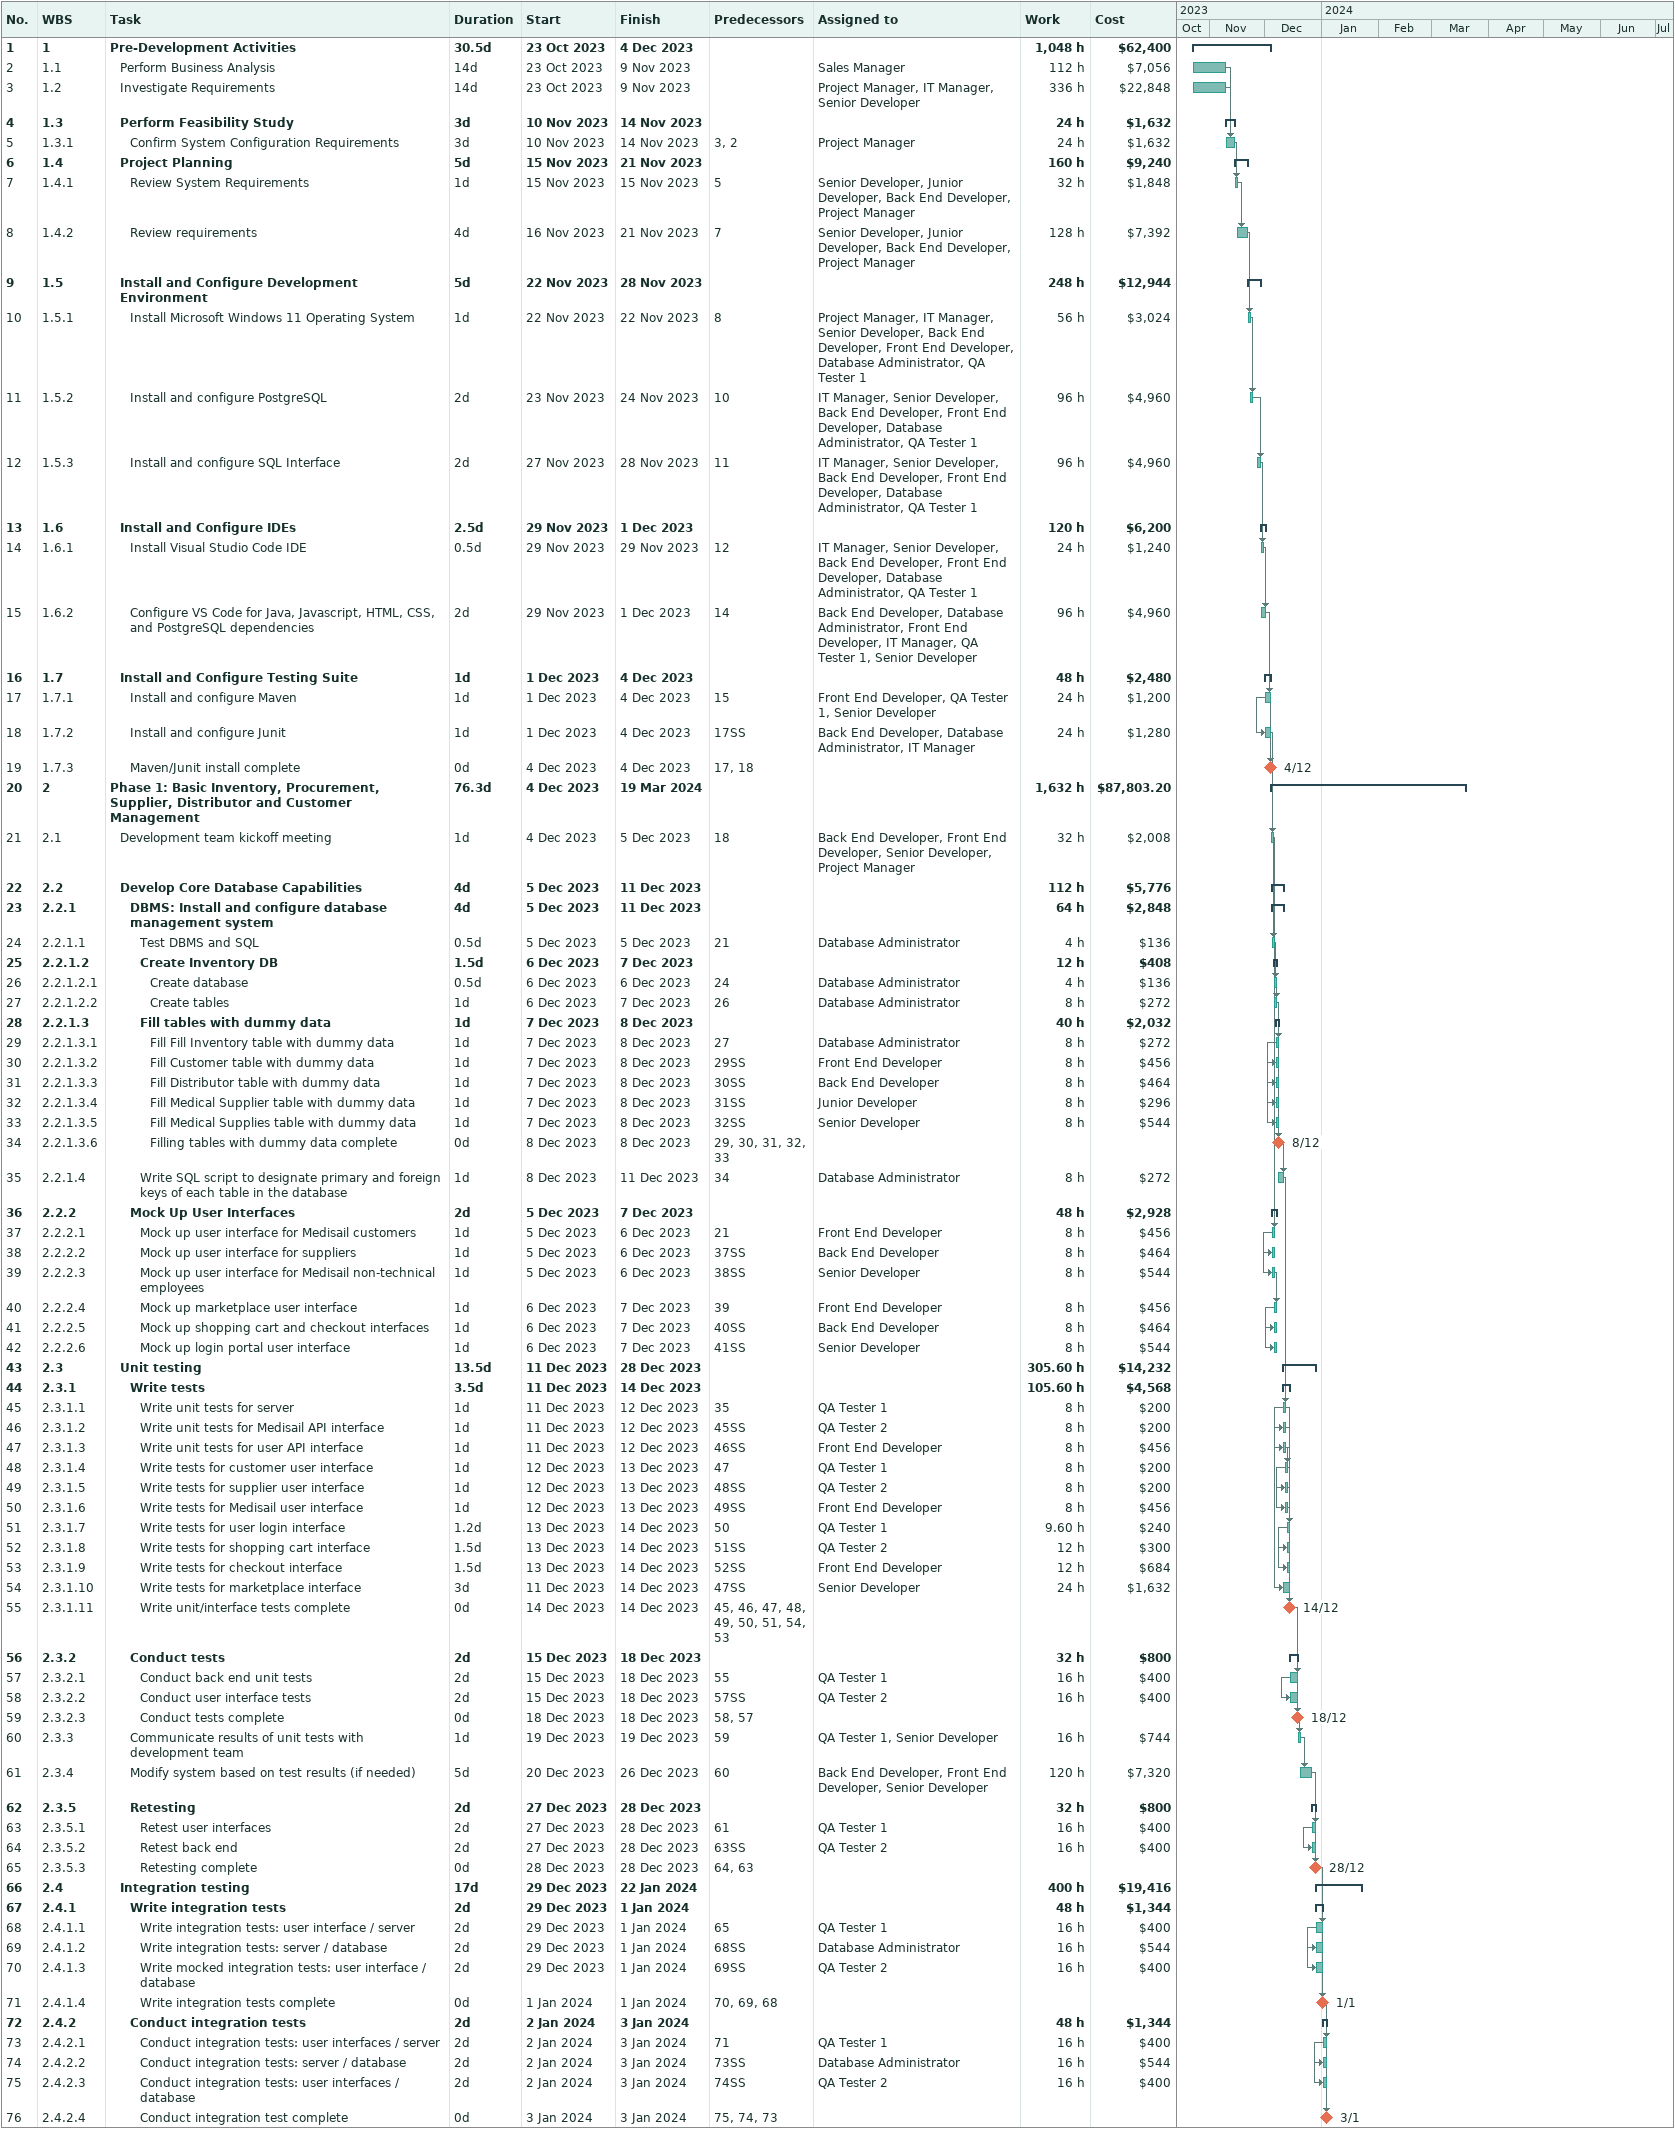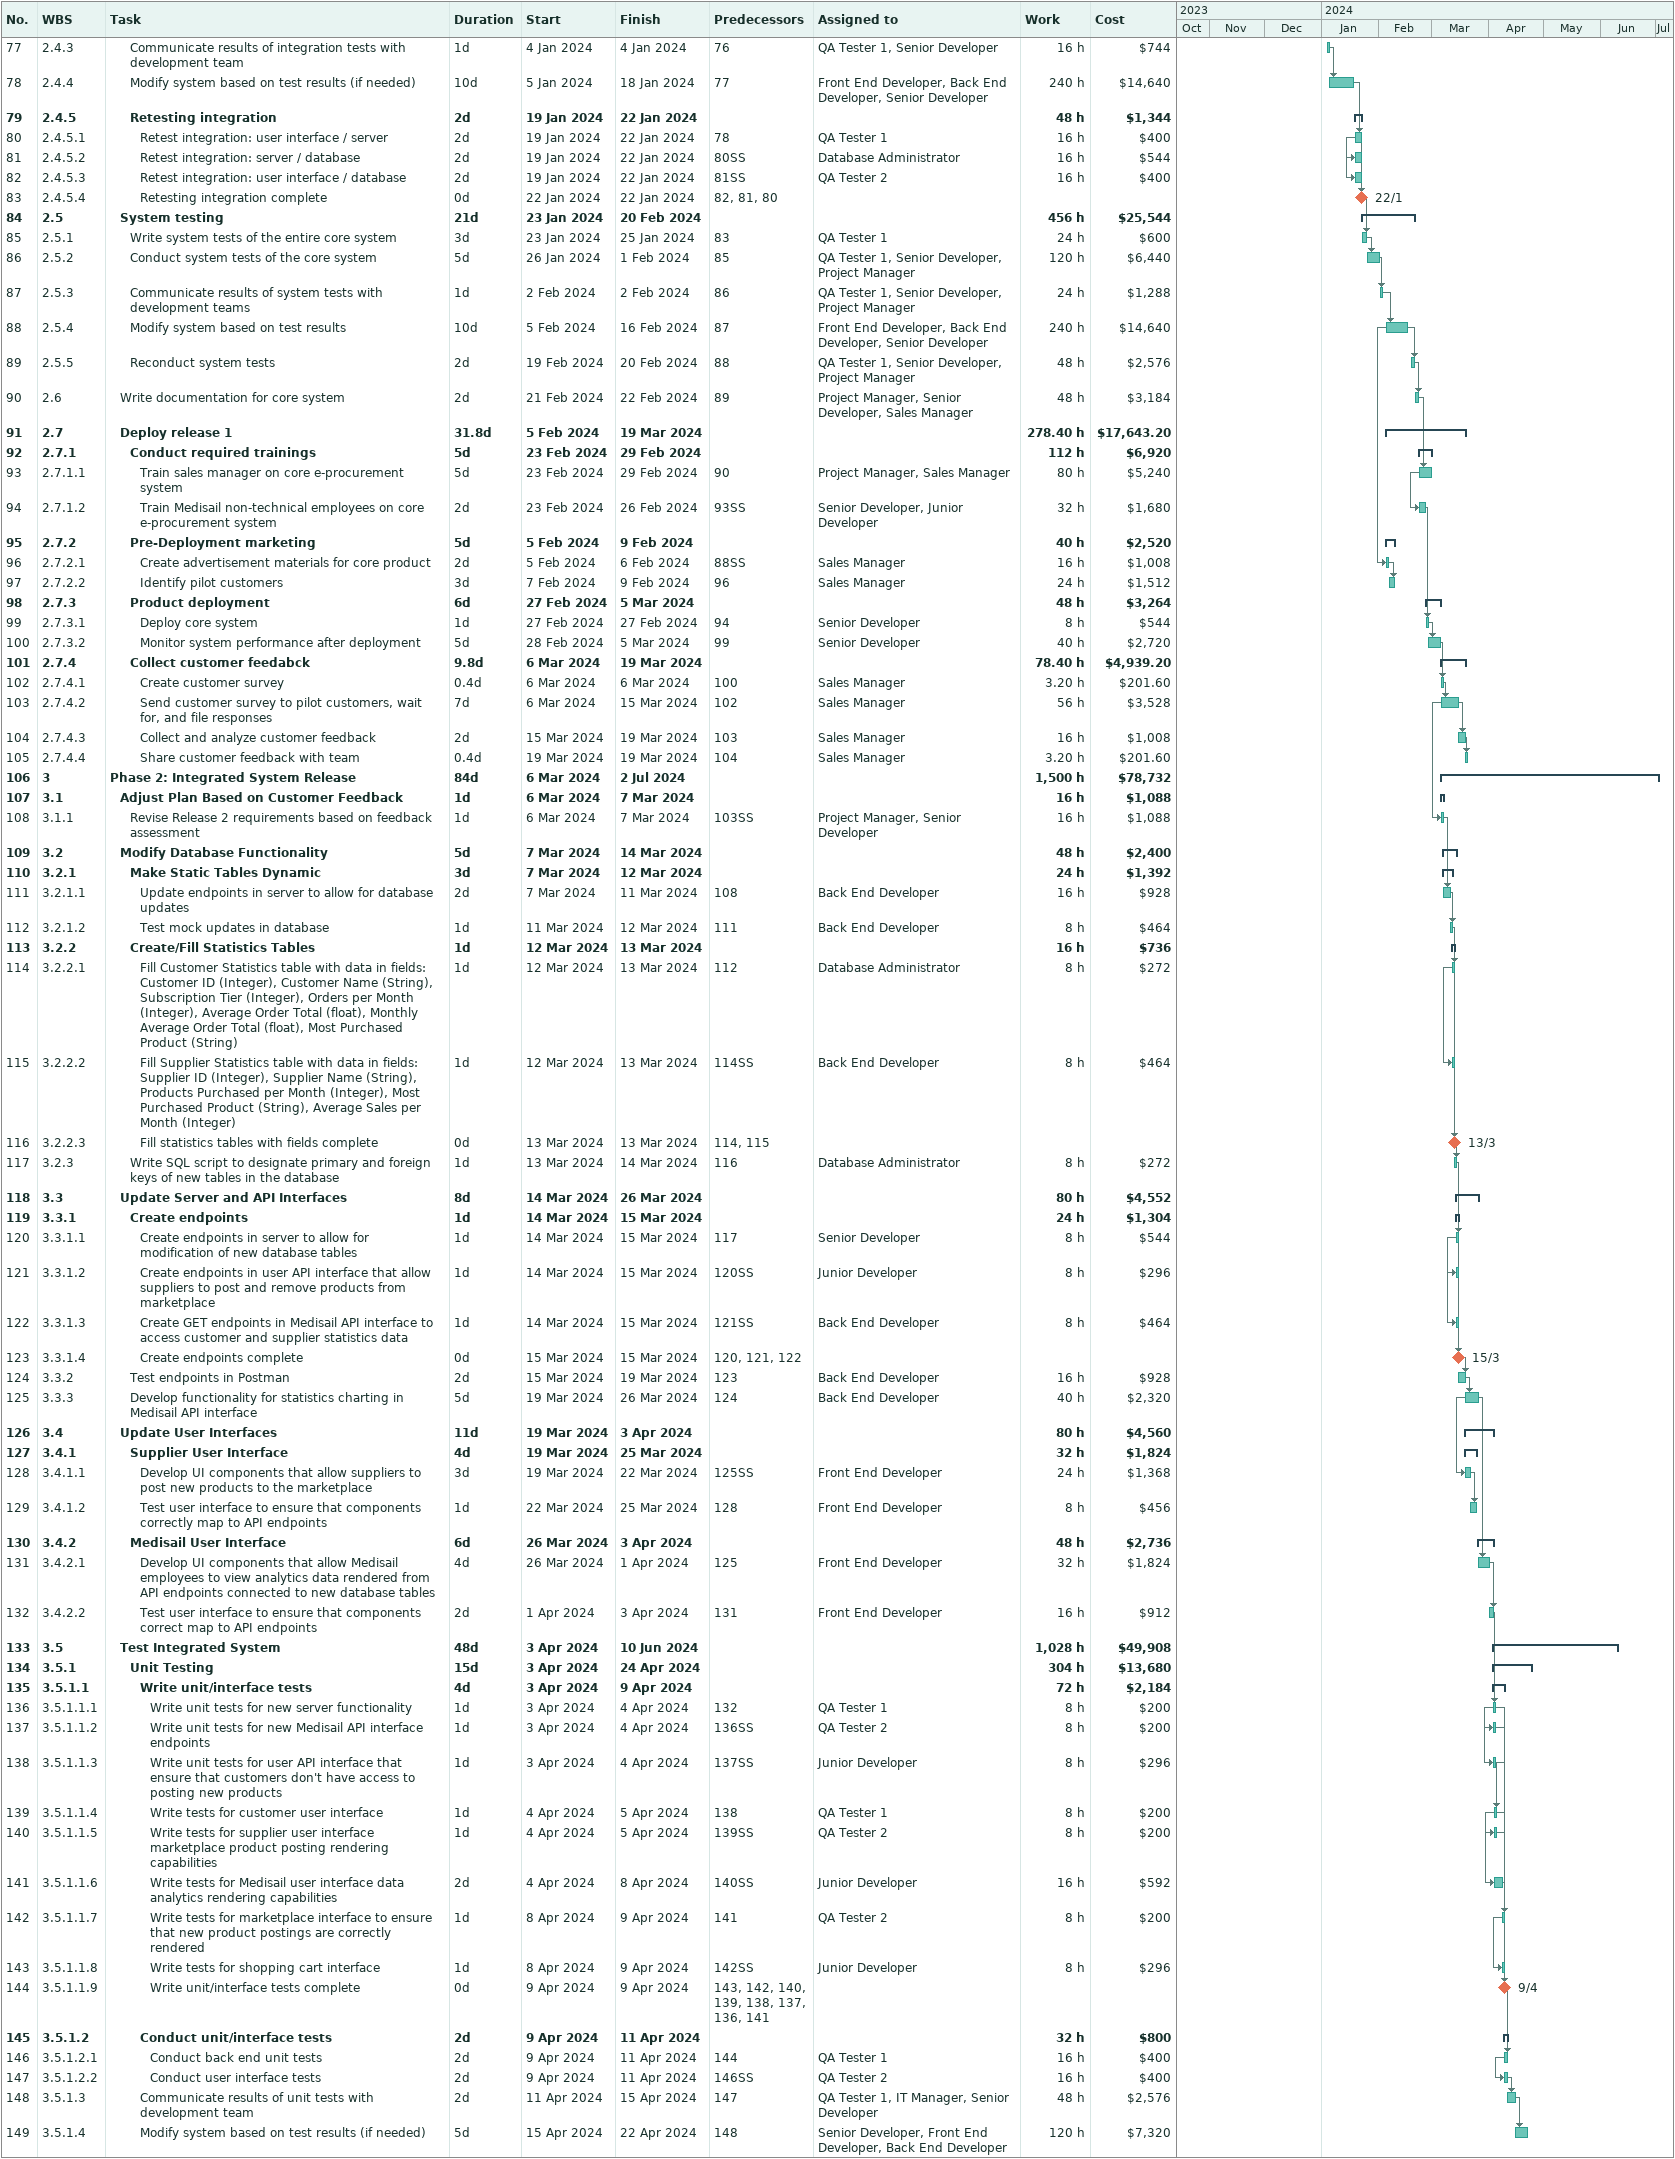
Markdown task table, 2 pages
| ID | WBS | Task | Duration | Start | Finish | Predecessors | Resources | Work (h) | Cost ($) |
|---|---|---|---|---|---|---|---|---|---|
| 1 | 1 | **Pre-Development Activities** | 30.5d | 2023-10-23 | 2023-12-04 |  |  | 1048 | 62400 |
| 2 | 1.1 | Perform Business Analysis | 14d | 2023-10-23 | 2023-11-09 |  | Sales Manager | 112 | 7056 |
| 3 | 1.2 | Investigate Requirements | 14d | 2023-10-23 | 2023-11-09 |  | Project Manager, IT Manager, Senior Developer | 336 | 22848 |
| 4 | 1.3 | **Perform Feasibility Study** | 3d | 2023-11-10 | 2023-11-14 |  |  | 24 | 1632 |
| 5 | 1.3.1 | Confirm System Configuration Requirements | 3d | 2023-11-10 | 2023-11-14 | 3, 2 | Project Manager | 24 | 1632 |
| 6 | 1.4 | **Project Planning** | 5d | 2023-11-15 | 2023-11-21 |  |  | 160 | 9240 |
| 7 | 1.4.1 | Review System Requirements | 1d | 2023-11-15 | 2023-11-15 | 5 | Senior Developer, Junior Developer, Back End Developer, Project Manager | 32 | 1848 |
| 8 | 1.4.2 | Review requirements | 4d | 2023-11-16 | 2023-11-21 | 7 | Senior Developer, Junior Developer, Back End Developer, Project Manager | 128 | 7392 |
| 9 | 1.5 | **Install and Configure Development Environment** | 5d | 2023-11-22 | 2023-11-28 |  |  | 248 | 12944 |
| 10 | 1.5.1 | Install Microsoft Windows 11 Operating System | 1d | 2023-11-22 | 2023-11-22 | 8 | Project Manager, IT Manager, Senior Developer, Back End Developer, Front End Developer, Database Administrator, QA Tester 1 | 56 | 3024 |
| 11 | 1.5.2 | Install and configure PostgreSQL | 2d | 2023-11-23 | 2023-11-24 | 10 | IT Manager, Senior Developer, Back End Developer, Front End Developer, Database Administrator, QA Tester 1 | 96 | 4960 |
| 12 | 1.5.3 | Install and configure SQL Interface | 2d | 2023-11-27 | 2023-11-28 | 11 | IT Manager, Senior Developer, Back End Developer, Front End Developer, Database Administrator, QA Tester 1 | 96 | 4960 |
| 13 | 1.6 | **Install and Configure IDEs** | 2.5d | 2023-11-29 | 2023-12-01 |  |  | 120 | 6200 |
| 14 | 1.6.1 | Install Visual Studio Code IDE | 0.5d | 2023-11-29 | 2023-11-29 | 12 | IT Manager, Senior Developer, Back End Developer, Front End Developer, Database Administrator, QA Tester 1 | 24 | 1240 |
| 15 | 1.6.2 | Configure VS Code for Java, Javascript, HTML, CSS, and PostgreSQL dependencies | 2d | 2023-11-29 | 2023-12-01 | 14 | Back End Developer, Database Administrator, Front End Developer, IT Manager, QA Tester 1, Senior Developer | 96 | 4960 |
| 16 | 1.7 | **Install and Configure Testing Suite** | 1d | 2023-12-01 | 2023-12-04 |  |  | 48 | 2480 |
| 17 | 1.7.1 | Install and configure Maven | 1d | 2023-12-01 | 2023-12-04 | 15 | Front End Developer, QA Tester 1, Senior Developer | 24 | 1200 |
| 18 | 1.7.2 | Install and configure Junit | 1d | 2023-12-01 | 2023-12-04 | 17SS | Back End Developer, Database Administrator, IT Manager | 24 | 1280 |
| 19 | 1.7.3 | Maven/Junit install complete | 0d | 2023-12-04 | 2023-12-04 | 17, 18 |  |  |  |
| 20 | 2 | **Phase 1: Basic Inventory, Procurement, Supplier, Distributor and Customer Management** | 76.3d | 2023-12-04 | 2024-03-19 |  |  | 1632 | 87803.20 |
| 21 | 2.1 | Development team kickoff meeting | 1d | 2023-12-04 | 2023-12-05 | 18 | Back End Developer, Front End Developer, Senior Developer, Project Manager | 32 | 2008 |
| 22 | 2.2 | **Develop Core Database Capabilities** | 4d | 2023-12-05 | 2023-12-11 |  |  | 112 | 5776 |
| 23 | 2.2.1 | **DBMS: Install and configure database management system** | 4d | 2023-12-05 | 2023-12-11 |  |  | 64 | 2848 |
| 24 | 2.2.1.1 | Test DBMS and SQL | 0.5d | 2023-12-05 | 2023-12-05 | 21 | Database Administrator | 4 | 136 |
| 25 | 2.2.1.2 | **Create Inventory DB** | 1.5d | 2023-12-06 | 2023-12-07 |  |  | 12 | 408 |
| 26 | 2.2.1.2.1 | Create database | 0.5d | 2023-12-06 | 2023-12-06 | 24 | Database Administrator | 4 | 136 |
| 27 | 2.2.1.2.2 | Create tables | 1d | 2023-12-06 | 2023-12-07 | 26 | Database Administrator | 8 | 272 |
| 28 | 2.2.1.3 | **Fill tables with dummy data** | 1d | 2023-12-07 | 2023-12-08 |  |  | 40 | 2032 |
| 29 | 2.2.1.3.1 | Fill Fill Inventory table with dummy data | 1d | 2023-12-07 | 2023-12-08 | 27 | Database Administrator | 8 | 272 |
| 30 | 2.2.1.3.2 | Fill Customer table with dummy data | 1d | 2023-12-07 | 2023-12-08 | 29SS | Front End Developer | 8 | 456 |
| 31 | 2.2.1.3.3 | Fill Distributor table with dummy data | 1d | 2023-12-07 | 2023-12-08 | 30SS | Back End Developer | 8 | 464 |
| 32 | 2.2.1.3.4 | Fill Medical Supplier table with dummy data | 1d | 2023-12-07 | 2023-12-08 | 31SS | Junior Developer | 8 | 296 |
| 33 | 2.2.1.3.5 | Fill Medical Supplies table with dummy data | 1d | 2023-12-07 | 2023-12-08 | 32SS | Senior Developer | 8 | 544 |
| 34 | 2.2.1.3.6 | Filling tables with dummy data complete | 0d | 2023-12-08 | 2023-12-08 | 29, 30, 31, 32, 33 |  |  |  |
| 35 | 2.2.1.4 | Write SQL script to designate primary and foreign keys of each table in the database | 1d | 2023-12-08 | 2023-12-11 | 34 | Database Administrator | 8 | 272 |
| 36 | 2.2.2 | **Mock Up User Interfaces** | 2d | 2023-12-05 | 2023-12-07 |  |  | 48 | 2928 |
| 37 | 2.2.2.1 | Mock up user interface for Medisail customers | 1d | 2023-12-05 | 2023-12-06 | 21 | Front End Developer | 8 | 456 |
| 38 | 2.2.2.2 | Mock up user interface for suppliers | 1d | 2023-12-05 | 2023-12-06 | 37SS | Back End Developer | 8 | 464 |
| 39 | 2.2.2.3 | Mock up user interface for Medisail non-technical employees | 1d | 2023-12-05 | 2023-12-06 | 38SS | Senior Developer | 8 | 544 |
| 40 | 2.2.2.4 | Mock up marketplace user interface | 1d | 2023-12-06 | 2023-12-07 | 39 | Front End Developer | 8 | 456 |
| 41 | 2.2.2.5 | Mock up shopping cart and checkout interfaces | 1d | 2023-12-06 | 2023-12-07 | 40SS | Back End Developer | 8 | 464 |
| 42 | 2.2.2.6 | Mock up login portal user interface | 1d | 2023-12-06 | 2023-12-07 | 41SS | Senior Developer | 8 | 544 |
| 43 | 2.3 | **Unit testing** | 13.5d | 2023-12-11 | 2023-12-28 |  |  | 305.60 | 14232 |
| 44 | 2.3.1 | **Write tests** | 3.5d | 2023-12-11 | 2023-12-14 |  |  | 105.60 | 4568 |
| 45 | 2.3.1.1 | Write unit tests for server | 1d | 2023-12-11 | 2023-12-12 | 35 | QA Tester 1 | 8 | 200 |
| 46 | 2.3.1.2 | Write unit tests for Medisail API interface | 1d | 2023-12-11 | 2023-12-12 | 45SS | QA Tester 2 | 8 | 200 |
| 47 | 2.3.1.3 | Write unit tests for user API interface | 1d | 2023-12-11 | 2023-12-12 | 46SS | Front End Developer | 8 | 456 |
| 48 | 2.3.1.4 | Write tests for customer user interface | 1d | 2023-12-12 | 2023-12-13 | 47 | QA Tester 1 | 8 | 200 |
| 49 | 2.3.1.5 | Write tests for supplier user interface | 1d | 2023-12-12 | 2023-12-13 | 48SS | QA Tester 2 | 8 | 200 |
| 50 | 2.3.1.6 | Write tests for Medisail user interface | 1d | 2023-12-12 | 2023-12-13 | 49SS | Front End Developer | 8 | 456 |
| 51 | 2.3.1.7 | Write tests for user login interface | 1.2d | 2023-12-13 | 2023-12-14 | 50 | QA Tester 1 | 9.60 | 240 |
| 52 | 2.3.1.8 | Write tests for shopping cart interface | 1.5d | 2023-12-13 | 2023-12-14 | 51SS | QA Tester 2 | 12 | 300 |
| 53 | 2.3.1.9 | Write tests for checkout interface | 1.5d | 2023-12-13 | 2023-12-14 | 52SS | Front End Developer | 12 | 684 |
| 54 | 2.3.1.10 | Write tests for marketplace interface | 3d | 2023-12-11 | 2023-12-14 | 47SS | Senior Developer | 24 | 1632 |
| 55 | 2.3.1.11 | Write unit/interface tests complete | 0d | 2023-12-14 | 2023-12-14 | 45, 46, 47, 48, 49, 50, 51, 54, 53 |  |  |  |
| 56 | 2.3.2 | **Conduct tests** | 2d | 2023-12-15 | 2023-12-18 |  |  | 32 | 800 |
| 57 | 2.3.2.1 | Conduct back end unit tests | 2d | 2023-12-15 | 2023-12-18 | 55 | QA Tester 1 | 16 | 400 |
| 58 | 2.3.2.2 | Conduct user interface tests | 2d | 2023-12-15 | 2023-12-18 | 57SS | QA Tester 2 | 16 | 400 |
| 59 | 2.3.2.3 | Conduct tests complete | 0d | 2023-12-18 | 2023-12-18 | 58, 57 |  |  |  |
| 60 | 2.3.3 | Communicate results of unit tests with development team | 1d | 2023-12-19 | 2023-12-19 | 59 | QA Tester 1, Senior Developer | 16 | 744 |
| 61 | 2.3.4 | Modify system based on test results (if needed) | 5d | 2023-12-20 | 2023-12-26 | 60 | Back End Developer, Front End Developer, Senior Developer | 120 | 7320 |
| 62 | 2.3.5 | **Retesting** | 2d | 2023-12-27 | 2023-12-28 |  |  | 32 | 800 |
| 63 | 2.3.5.1 | Retest user interfaces | 2d | 2023-12-27 | 2023-12-28 | 61 | QA Tester 1 | 16 | 400 |
| 64 | 2.3.5.2 | Retest back end | 2d | 2023-12-27 | 2023-12-28 | 63SS | QA Tester 2 | 16 | 400 |
| 65 | 2.3.5.3 | Retesting complete | 0d | 2023-12-28 | 2023-12-28 | 64, 63 |  |  |  |
| 66 | 2.4 | **Integration testing** | 17d | 2023-12-29 | 2024-01-22 |  |  | 400 | 19416 |
| 67 | 2.4.1 | **Write integration tests** | 2d | 2023-12-29 | 2024-01-01 |  |  | 48 | 1344 |
| 68 | 2.4.1.1 | Write integration tests: user interface / server | 2d | 2023-12-29 | 2024-01-01 | 65 | QA Tester 1 | 16 | 400 |
| 69 | 2.4.1.2 | Write integration tests: server / database | 2d | 2023-12-29 | 2024-01-01 | 68SS | Database Administrator | 16 | 544 |
| 70 | 2.4.1.3 | Write mocked integration tests: user interface / database | 2d | 2023-12-29 | 2024-01-01 | 69SS | QA Tester 2 | 16 | 400 |
| 71 | 2.4.1.4 | Write integration tests complete | 0d | 2024-01-01 | 2024-01-01 | 70, 69, 68 |  |  |  |
| 72 | 2.4.2 | **Conduct integration tests** | 2d | 2024-01-02 | 2024-01-03 |  |  | 48 | 1344 |
| 73 | 2.4.2.1 | Conduct integration tests: user interfaces / server | 2d | 2024-01-02 | 2024-01-03 | 71 | QA Tester 1 | 16 | 400 |
| 74 | 2.4.2.2 | Conduct integration tests: server / database | 2d | 2024-01-02 | 2024-01-03 | 73SS | Database Administrator | 16 | 544 |
| 75 | 2.4.2.3 | Conduct integration tests: user interfaces / database | 2d | 2024-01-02 | 2024-01-03 | 74SS | QA Tester 2 | 16 | 400 |
| 76 | 2.4.2.4 | Conduct integration test complete | 0d | 2024-01-03 | 2024-01-03 | 75, 74, 73 |  |  |  |
| 77 | 2.4.3 | Communicate results of integration tests with development team | 1d | 2024-01-04 | 2024-01-04 | 76 | QA Tester 1, Senior Developer | 16 | 744 |
| 78 | 2.4.4 | Modify system based on test results (if needed) | 10d | 2024-01-05 | 2024-01-18 | 77 | Front End Developer, Back End Developer, Senior Developer | 240 | 14640 |
| 79 | 2.4.5 | **Retesting integration** | 2d | 2024-01-19 | 2024-01-22 |  |  | 48 | 1344 |
| 80 | 2.4.5.1 | Retest integration: user interface / server | 2d | 2024-01-19 | 2024-01-22 | 78 | QA Tester 1 | 16 | 400 |
| 81 | 2.4.5.2 | Retest integration: server / database | 2d | 2024-01-19 | 2024-01-22 | 80SS | Database Administrator | 16 | 544 |
| 82 | 2.4.5.3 | Retest integration: user interface / database | 2d | 2024-01-19 | 2024-01-22 | 81SS | QA Tester 2 | 16 | 400 |
| 83 | 2.4.5.4 | Retesting integration complete | 0d | 2024-01-22 | 2024-01-22 | 82, 81, 80 |  |  |  |
| 84 | 2.5 | **System testing** | 21d | 2024-01-23 | 2024-02-20 |  |  | 456 | 25544 |
| 85 | 2.5.1 | Write system tests of the entire core system | 3d | 2024-01-23 | 2024-01-25 | 83 | QA Tester 1 | 24 | 600 |
| 86 | 2.5.2 | Conduct system tests of the core system | 5d | 2024-01-26 | 2024-02-01 | 85 | QA Tester 1, Senior Developer, Project Manager | 120 | 6440 |
| 87 | 2.5.3 | Communicate results of system tests with development teams | 1d | 2024-02-02 | 2024-02-02 | 86 | QA Tester 1, Senior Developer, Project Manager | 24 | 1288 |
| 88 | 2.5.4 | Modify system based on test results | 10d | 2024-02-05 | 2024-02-16 | 87 | Front End Developer, Back End Developer, Senior Developer | 240 | 14640 |
| 89 | 2.5.5 | Reconduct system tests | 2d | 2024-02-19 | 2024-02-20 | 88 | QA Tester 1, Senior Developer, Project Manager | 48 | 2576 |
| 90 | 2.6 | Write documentation for core system | 2d | 2024-02-21 | 2024-02-22 | 89 | Project Manager, Senior Developer, Sales Manager | 48 | 3184 |
| 91 | 2.7 | **Deploy release 1** | 31.8d | 2024-02-05 | 2024-03-19 |  |  | 278.40 | 17643.20 |
| 92 | 2.7.1 | **Conduct required trainings** | 5d | 2024-02-23 | 2024-02-29 |  |  | 112 | 6920 |
| 93 | 2.7.1.1 | Train sales manager on core e-procurement system | 5d | 2024-02-23 | 2024-02-29 | 90 | Project Manager, Sales Manager | 80 | 5240 |
| 94 | 2.7.1.2 | Train Medisail non-technical employees on core e-procurement system | 2d | 2024-02-23 | 2024-02-26 | 93SS | Senior Developer, Junior Developer | 32 | 1680 |
| 95 | 2.7.2 | **Pre-Deployment marketing** | 5d | 2024-02-05 | 2024-02-09 |  |  | 40 | 2520 |
| 96 | 2.7.2.1 | Create advertisement materials for core product | 2d | 2024-02-05 | 2024-02-06 | 88SS | Sales Manager | 16 | 1008 |
| 97 | 2.7.2.2 | Identify pilot customers | 3d | 2024-02-07 | 2024-02-09 | 96 | Sales Manager | 24 | 1512 |
| 98 | 2.7.3 | **Product deployment** | 6d | 2024-02-27 | 2024-03-05 |  |  | 48 | 3264 |
| 99 | 2.7.3.1 | Deploy core system | 1d | 2024-02-27 | 2024-02-27 | 94 | Senior Developer | 8 | 544 |
| 100 | 2.7.3.2 | Monitor system performance after deployment | 5d | 2024-02-28 | 2024-03-05 | 99 | Senior Developer | 40 | 2720 |
| 101 | 2.7.4 | **Collect customer feedabck** | 9.8d | 2024-03-06 | 2024-03-19 |  |  | 78.40 | 4939.20 |
| 102 | 2.7.4.1 | Create customer survey | 0.4d | 2024-03-06 | 2024-03-06 | 100 | Sales Manager | 3.20 | 201.60 |
| 103 | 2.7.4.2 | Send customer survey to pilot customers, wait for, and file responses | 7d | 2024-03-06 | 2024-03-15 | 102 | Sales Manager | 56 | 3528 |
| 104 | 2.7.4.3 | Collect and analyze customer feedback | 2d | 2024-03-15 | 2024-03-19 | 103 | Sales Manager | 16 | 1008 |
| 105 | 2.7.4.4 | Share customer feedback with team | 0.4d | 2024-03-19 | 2024-03-19 | 104 | Sales Manager | 3.20 | 201.60 |
| 106 | 3 | **Phase 2: Integrated System Release** | 84d | 2024-03-06 | 2024-07-02 |  |  | 1500 | 78732 |
| 107 | 3.1 | **Adjust Plan Based on Customer Feedback** | 1d | 2024-03-06 | 2024-03-07 |  |  | 16 | 1088 |
| 108 | 3.1.1 | Revise Release 2 requirements based on feedback assessment | 1d | 2024-03-06 | 2024-03-07 | 103SS | Project Manager, Senior Developer | 16 | 1088 |
| 109 | 3.2 | **Modify Database Functionality** | 5d | 2024-03-07 | 2024-03-14 |  |  | 48 | 2400 |
| 110 | 3.2.1 | **Make Static Tables Dynamic** | 3d | 2024-03-07 | 2024-03-12 |  |  | 24 | 1392 |
| 111 | 3.2.1.1 | Update endpoints in server to allow for database updates | 2d | 2024-03-07 | 2024-03-11 | 108 | Back End Developer | 16 | 928 |
| 112 | 3.2.1.2 | Test mock updates in database | 1d | 2024-03-11 | 2024-03-12 | 111 | Back End Developer | 8 | 464 |
| 113 | 3.2.2 | **Create/Fill Statistics Tables** | 1d | 2024-03-12 | 2024-03-13 |  |  | 16 | 736 |
| 114 | 3.2.2.1 | Fill Customer Statistics table with data in fields: Customer ID (Integer), Customer Name (String), Subscription Tier (Integer), Orders per Month (Integer), Average Order Total (float), Monthly Average Order Total (float), Most Purchased Product (String) | 1d | 2024-03-12 | 2024-03-13 | 112 | Database Administrator | 8 | 272 |
| 115 | 3.2.2.2 | Fill Supplier Statistics table with data in fields: Supplier ID (Integer), Supplier Name (String), Products Purchased per Month (Integer), Most Purchased Product (String), Average Sales per Month (Integer) | 1d | 2024-03-12 | 2024-03-13 | 114SS | Back End Developer | 8 | 464 |
| 116 | 3.2.2.3 | Fill statistics tables with fields complete | 0d | 2024-03-13 | 2024-03-13 | 114, 115 |  |  |  |
| 117 | 3.2.3 | Write SQL script to designate primary and foreign keys of new tables in the database | 1d | 2024-03-13 | 2024-03-14 | 116 | Database Administrator | 8 | 272 |
| 118 | 3.3 | **Update Server and API Interfaces** | 8d | 2024-03-14 | 2024-03-26 |  |  | 80 | 4552 |
| 119 | 3.3.1 | **Create endpoints** | 1d | 2024-03-14 | 2024-03-15 |  |  | 24 | 1304 |
| 120 | 3.3.1.1 | Create endpoints in server to allow for modification of new database tables | 1d | 2024-03-14 | 2024-03-15 | 117 | Senior Developer | 8 | 544 |
| 121 | 3.3.1.2 | Create endpoints in user API interface that allow suppliers to post and remove products from marketplace | 1d | 2024-03-14 | 2024-03-15 | 120SS | Junior Developer | 8 | 296 |
| 122 | 3.3.1.3 | Create GET endpoints in Medisail API interface to access customer and supplier statistics data | 1d | 2024-03-14 | 2024-03-15 | 121SS | Back End Developer | 8 | 464 |
| 123 | 3.3.1.4 | Create endpoints complete | 0d | 2024-03-15 | 2024-03-15 | 120, 121, 122 |  |  |  |
| 124 | 3.3.2 | Test endpoints in Postman | 2d | 2024-03-15 | 2024-03-19 | 123 | Back End Developer | 16 | 928 |
| 125 | 3.3.3 | Develop functionality for statistics charting in Medisail API interface | 5d | 2024-03-19 | 2024-03-26 | 124 | Back End Developer | 40 | 2320 |
| 126 | 3.4 | **Update User Interfaces** | 11d | 2024-03-19 | 2024-04-03 |  |  | 80 | 4560 |
| 127 | 3.4.1 | **Supplier User Interface** | 4d | 2024-03-19 | 2024-03-25 |  |  | 32 | 1824 |
| 128 | 3.4.1.1 | Develop UI components that allow suppliers to post new products to the marketplace | 3d | 2024-03-19 | 2024-03-22 | 125SS | Front End Developer | 24 | 1368 |
| 129 | 3.4.1.2 | Test user interface to ensure that components correctly map to API endpoints | 1d | 2024-03-22 | 2024-03-25 | 128 | Front End Developer | 8 | 456 |
| 130 | 3.4.2 | **Medisail User Interface** | 6d | 2024-03-26 | 2024-04-03 |  |  | 48 | 2736 |
| 131 | 3.4.2.1 | Develop UI components that allow Medisail employees to view analytics data rendered from API endpoints connected to new database tables | 4d | 2024-03-26 | 2024-04-01 | 125 | Front End Developer | 32 | 1824 |
| 132 | 3.4.2.2 | Test user interface to ensure that components correct map to API endpoints | 2d | 2024-04-01 | 2024-04-03 | 131 | Front End Developer | 16 | 912 |
| 133 | 3.5 | **Test Integrated System** | 48d | 2024-04-03 | 2024-06-10 |  |  | 1028 | 49908 |
| 134 | 3.5.1 | **Unit Testing** | 15d | 2024-04-03 | 2024-04-24 |  |  | 304 | 13680 |
| 135 | 3.5.1.1 | **Write unit/interface tests** | 4d | 2024-04-03 | 2024-04-09 |  |  | 72 | 2184 |
| 136 | 3.5.1.1.1 | Write unit tests for new server functionality | 1d | 2024-04-03 | 2024-04-04 | 132 | QA Tester 1 | 8 | 200 |
| 137 | 3.5.1.1.2 | Write unit tests for new Medisail API interface endpoints | 1d | 2024-04-03 | 2024-04-04 | 136SS | QA Tester 2 | 8 | 200 |
| 138 | 3.5.1.1.3 | Write unit tests for user API interface that ensure that customers don't have access to posting new products | 1d | 2024-04-03 | 2024-04-04 | 137SS | Junior Developer | 8 | 296 |
| 139 | 3.5.1.1.4 | Write tests for customer user interface | 1d | 2024-04-04 | 2024-04-05 | 138 | QA Tester 1 | 8 | 200 |
| 140 | 3.5.1.1.5 | Write tests for supplier user interface marketplace product posting rendering capabilities | 1d | 2024-04-04 | 2024-04-05 | 139SS | QA Tester 2 | 8 | 200 |
| 141 | 3.5.1.1.6 | Write tests for Medisail user interface data analytics rendering capabilities | 2d | 2024-04-04 | 2024-04-08 | 140SS | Junior Developer | 16 | 592 |
| 142 | 3.5.1.1.7 | Write tests for marketplace interface to ensure that new product postings are correctly rendered | 1d | 2024-04-08 | 2024-04-09 | 141 | QA Tester 2 | 8 | 200 |
| 143 | 3.5.1.1.8 | Write tests for shopping cart interface | 1d | 2024-04-08 | 2024-04-09 | 142SS | Junior Developer | 8 | 296 |
| 144 | 3.5.1.1.9 | Write unit/interface tests complete | 0d | 2024-04-09 | 2024-04-09 | 143, 142, 140, 139, 138, 137, 136, 141 |  |  |  |
| 145 | 3.5.1.2 | **Conduct unit/interface tests** | 2d | 2024-04-09 | 2024-04-11 |  |  | 32 | 800 |
| 146 | 3.5.1.2.1 | Conduct back end unit tests | 2d | 2024-04-09 | 2024-04-11 | 144 | QA Tester 1 | 16 | 400 |
| 147 | 3.5.1.2.2 | Conduct user interface tests | 2d | 2024-04-09 | 2024-04-11 | 146SS | QA Tester 2 | 16 | 400 |
| 148 | 3.5.1.3 | Communicate results of unit tests with development team | 2d | 2024-04-11 | 2024-04-15 | 147 | QA Tester 1, IT Manager, Senior Developer | 48 | 2576 |
| 149 | 3.5.1.4 | Modify system based on test results (if needed) | 5d | 2024-04-15 | 2024-04-22 | 148 | Senior Developer, Front End Developer, Back End Developer | 120 | 7320 |
